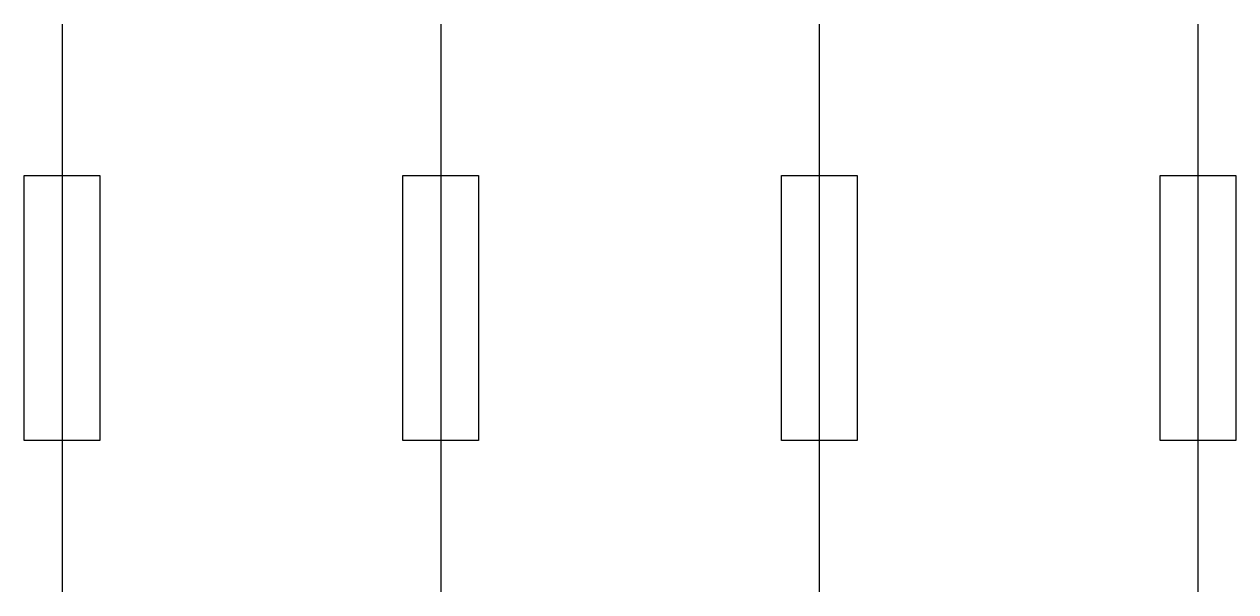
# Model space of a CAD drawing. Header units: millimetres. Extents: x -1 to 31, y -15 to 0.
import ezdxf
from ezdxf.enums import TextEntityAlignment as Align

# ---------------------------------------------------------------- set-up
doc = ezdxf.new("R2010")
doc.units = ezdxf.units.MM
doc.layers.get('0').update_dxf_attribs({"linetype": 'CONTINUOUS'})
doc.styles.add('ARIAL', font='arial.ttf')

# ---------------------------------------------------------------- blocks, each defined once
blk = doc.blocks.new('291_E_LV_MLD_IEC60617_fuse_4p')
at = {"true_color": 0x0000ff}
for p, q in [((0, 0), (0, -15)), ((10, 0), (10, -15)), ((20, 0), (20, -15)), ((30, 0), (30, -15))]:
    blk.add_line(p, q, dxfattribs=at)
for points in [[(-1, -4), (1, -4), (1, -11), (-1, -11)], [(9, -4), (11, -4), (11, -11), (9, -11)], [(19, -4), (21, -4), (21, -11), (19, -11)], [(29, -4), (31, -4), (31, -11), (29, -11)]]:
    blk.add_lwpolyline(points, close=True, dxfattribs=at)
at = {"true_color": 0x0000ff, "style": 'ARIAL'}
blk.add_attdef('TAG', text='', height=2.5, dxfattribs=at).set_placement((-3, -2.2), align=Align.RIGHT)
at = {"color": 7, "style": 'ARIAL'}
for tag, p in [('RATED_CURRENT', (-3, -9)), ('BREAKING_CAPACITY', (-3, -12)), ('MANUFACTURER', (-3, -15))]:
    blk.add_attdef(tag, text='', height=1.7, dxfattribs=at).set_placement(p, align=Align.RIGHT)

msp = doc.modelspace()

# ---------------------------------------------------------------- block references
msp.add_blockref('291_E_LV_MLD_IEC60617_fuse_4p', (0, 0))

doc.saveas('drawing.dxf')
